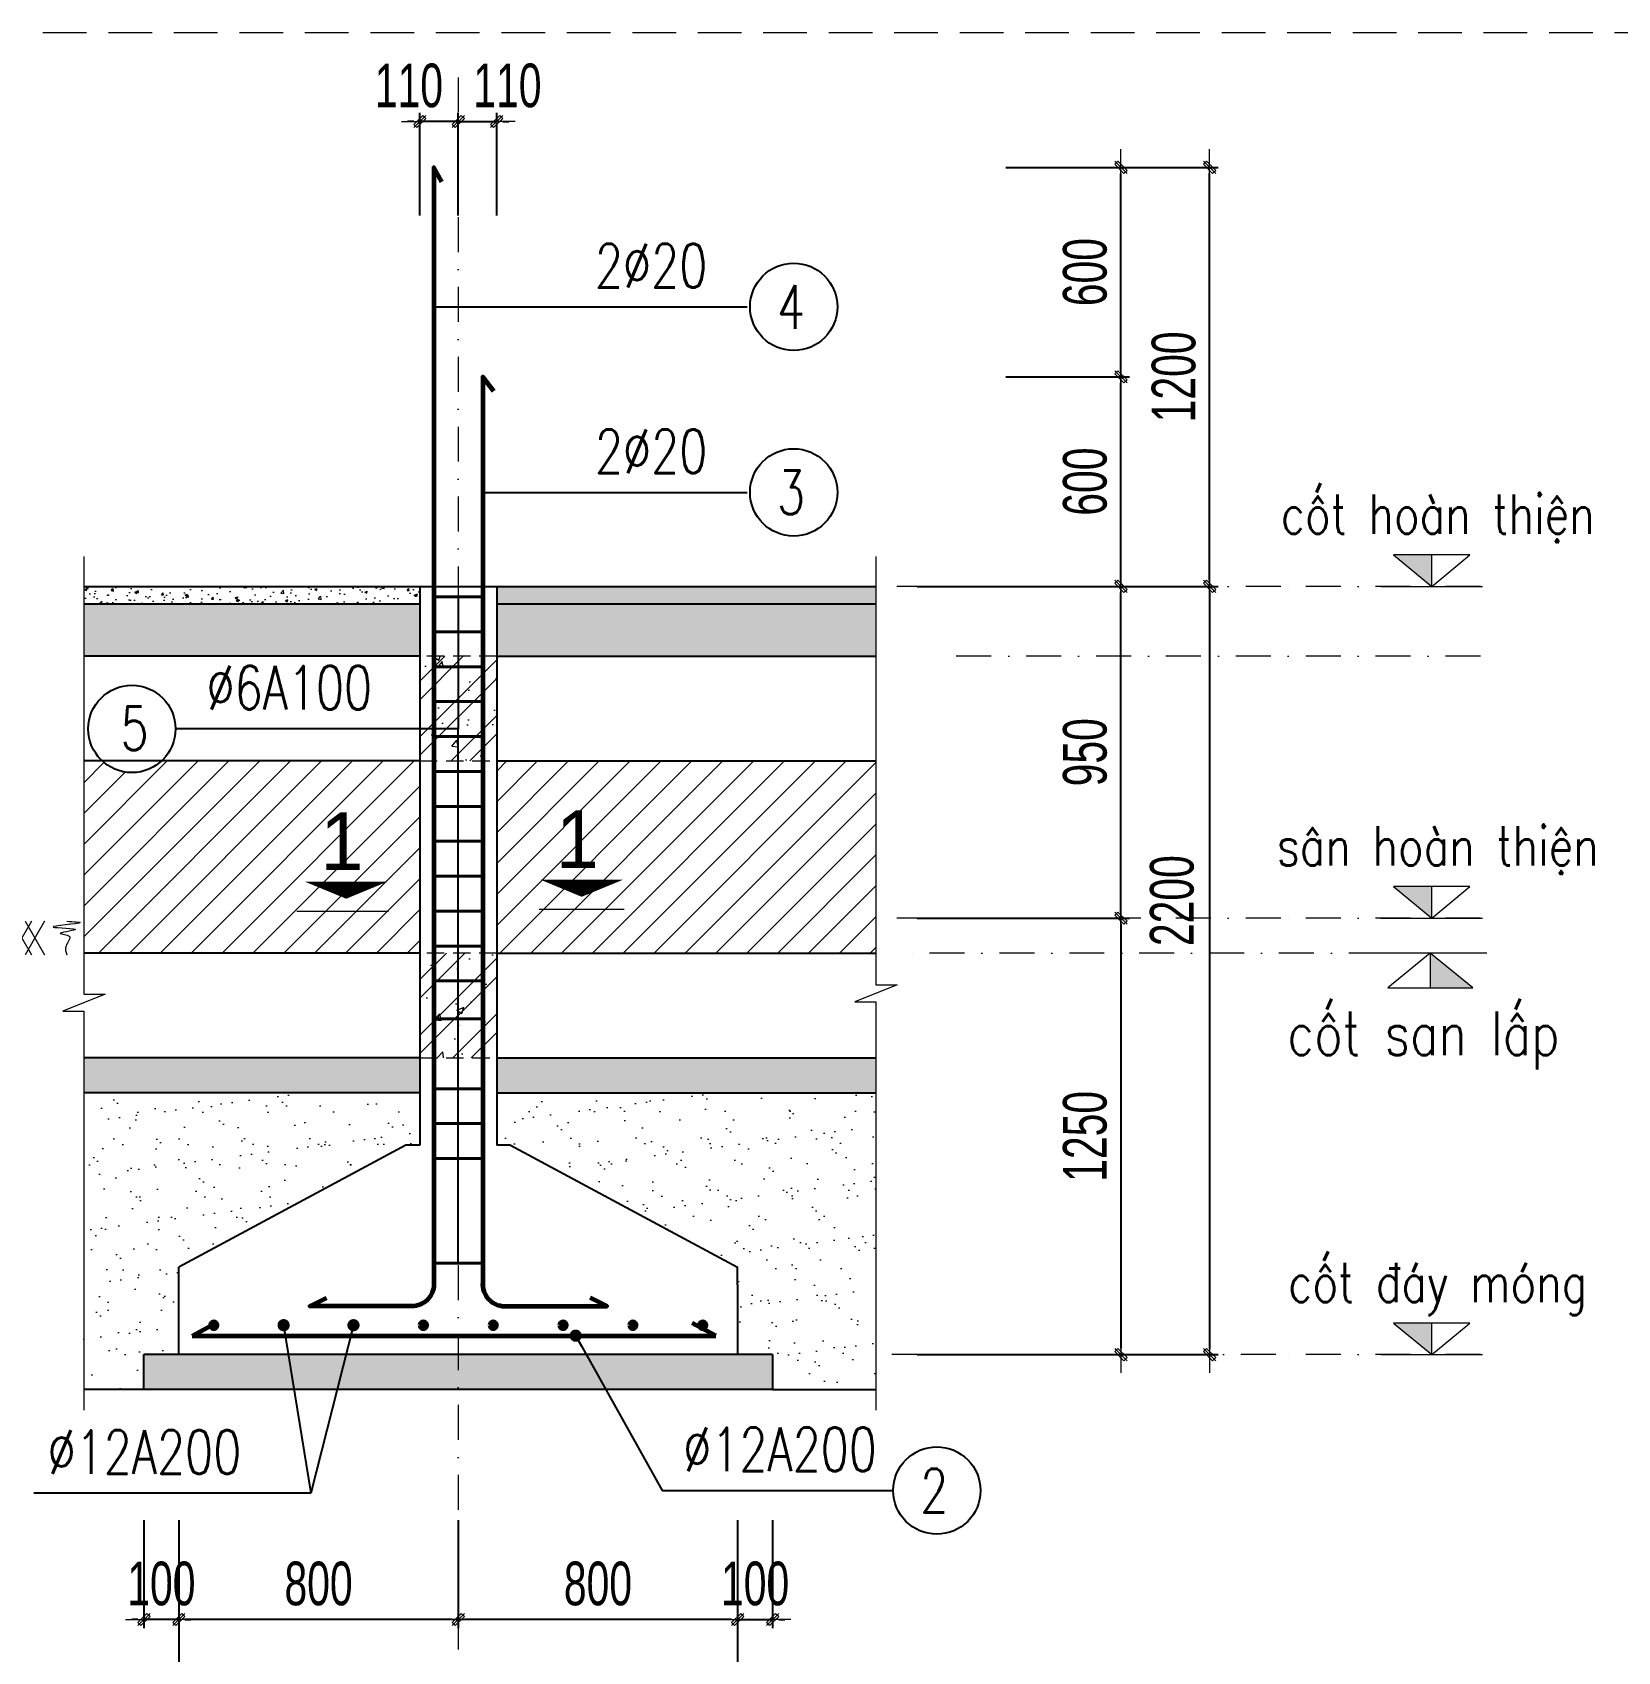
# Model space of a CAD drawing. Header units: millimetres. Extents: x -211129 to 461116, y -574633 to 115.
# Drawn here: x -85340 to -80801, y -542912 to -538275 of the extents above; entities that cross this region are included whole.
import ezdxf
from ezdxf.enums import TextEntityAlignment as Align

# ---------------------------------------------------------------- set-up
doc = ezdxf.new("R2010")
doc.units = ezdxf.units.MM
doc.header["$MEASUREMENT"] = 0
doc.header["$PDMODE"] = 32
doc.linetypes.add('DASHDOT', pattern=[1, 0.5, -0.25, 0, -0.25])
doc.linetypes.add('HIDDEN', pattern=[0.375, 0.25, -0.125])
doc.layers.get('Defpoints').update_dxf_attribs({"color": 1})
for name, color, linetype, lineweight in [('LC Dim', 8, 'Continuous', 18), ('LC Hatch', 252, 'Continuous', 9), ('LC Khac', 4, 'Continuous', 9), ('LC MANH DUT', 35, 'HIDDEN', 5), ('LC Net dam2', 6, 'Continuous', 40), ('LC Net dam3', 1, 'Continuous', 60), ('LC Net manh', 133, 'Continuous', 5), ('LC Net thay', 63, 'Continuous', 25), ('LC Net truc', 79, 'DASHDOT', 13), ('LC Text1', 3, 'Continuous', 20), ('LC Text2', 7, 'Continuous', 25)]:
    doc.layers.add(name, color=color, linetype=linetype, lineweight=lineweight)
doc.styles.add('HOATBIF', font='hoatbif.shx', dxfattribs={"width": 0.7})
doc.styles.add('LC 1', font='VHAVANB.TTF')
doc.styles.add('LC 3', font='vnsimli.shx', dxfattribs={"width": 0.75})
doc.styles.add('T1', font='Vnsimli.shx', dxfattribs={"width": 0.8})
doc.dimstyles.new('1-100(1-50)', dxfattribs={"dimscale": 50, "dimtxt": 2.5, "dimasz": 0.35, "dimexe": 0.5, "dimexo": 0, "dimgap": 0.8, "dimtad": 1, "dimdec": 0, "dimzin": 0, "dimdsep": 46, "dimtxsty": 'HOATBIF', "dimblk1": 'DOT', "dimblk2": 'DOT', "dimsah": 1, "dimcen": -1, "dimdle": 1, "dimclrd": 256, "dimclre": 256, "dimclrt": 4, "dimadec": 3, "dimazin": 2, "dimtfac": 0.333333, "dimtdec": 0, "dimtix": 1, "dimtmove": 2, "dimatfit": 3, "dimldrblk": 'DOT', "dimfxl": 1, "dimtvp": 0.833333, "dimtolj": 1, "dimtzin": 0, "dimarcsym": 0})

# ---------------------------------------------------------------- blocks, each defined once
blk = doc.blocks.new('DOT')
at = {"layer": 'LC Dim'}
blk.add_line((-3, 0), (3, 0), dxfattribs=at)
at = {"layer": 'LC Dim', "color": 4}
blk.add_line((-1, -1), (1, 1), dxfattribs=at)
blk.add_lwpolyline([(0.5, 1), (-1, -0.5), (-0.5, -1), (1, 0.5)], close=True, dxfattribs=at)
blk = doc.blocks.new('*D181')
at = {"layer": 'Defpoints', "color": 0, "ltscale": 2, "transparency": 16777216}
for p in [(-84120.4, -542535.9), (-83320.4, -542535.9), (-84120.4, -542820.5)]:
    blk.add_point(p, dxfattribs=at)
at = {"layer": 'LC Dim', "lineweight": -2, "ltscale": 2, "transparency": 16777216}
for p, q in [((-84120.4, -542535.9), (-84120.4, -542845.5)), ((-83320.4, -542535.9), (-83320.4, -542845.5)), ((-83337.9, -542820.5), (-84102.9, -542820.5))]:
    blk.add_line(p, q, dxfattribs=at)
at = {"layer": 'LC Dim', "lineweight": -2, "ltscale": 2, "transparency": 16777216, "xscale": 17.5, "yscale": 17.5, "zscale": 17.5, "rotation": 180}
blk.add_blockref('DOT', (-84120.4, -542820.5), dxfattribs=at)
at = {"layer": 'LC Dim', "lineweight": -2, "ltscale": 2, "transparency": 16777216, "xscale": 17.5, "yscale": 17.5, "zscale": 17.5}
blk.add_blockref('DOT', (-83320.4, -542820.5), dxfattribs=at)
at = {"layer": 'LC Dim', "color": 4, "ltscale": 2, "transparency": 16777216, "insert": (-83720.4, -542718), "char_height": 125, "attachment_point": 5, "style": 'HOATBIF'}
blk.add_mtext('\\A1;800', dxfattribs=at)
blk = doc.blocks.new('_Dot')
at = {"color": 0, "linetype": 'ByBlock', "lineweight": -2}
blk.add_line((-0.5, 0), (-1, 0), dxfattribs=at)
at = {"color": 0, "linetype": 'ByBlock', "const_width": 0.5}
blk.add_lwpolyline([(-0.25, 0, 1), (0.25, 0, 1)], format="xyb", close=True, dxfattribs=at)
blk = doc.blocks.new('*D182')
at = {"layer": 'Defpoints', "color": 0, "ltscale": 2, "transparency": 16777216}
for p in [(-84920.4, -542535.9), (-84120.4, -542535.9), (-84920.4, -542820.5)]:
    blk.add_point(p, dxfattribs=at)
at = {"layer": 'LC Dim', "lineweight": -2, "ltscale": 2, "transparency": 16777216}
for p, q in [((-84920.4, -542535.9), (-84920.4, -542845.5)), ((-84120.4, -542535.9), (-84120.4, -542845.5)), ((-84137.9, -542820.5), (-84902.9, -542820.5))]:
    blk.add_line(p, q, dxfattribs=at)
at = {"layer": 'LC Dim', "lineweight": -2, "ltscale": 2, "transparency": 16777216, "xscale": 17.5, "yscale": 17.5, "zscale": 17.5, "rotation": 180}
blk.add_blockref('DOT', (-84920.4, -542820.5), dxfattribs=at)
at = {"layer": 'LC Dim', "lineweight": -2, "ltscale": 2, "transparency": 16777216, "xscale": 17.5, "yscale": 17.5, "zscale": 17.5}
blk.add_blockref('DOT', (-84120.4, -542820.5), dxfattribs=at)
at = {"layer": 'LC Dim', "color": 4, "ltscale": 2, "transparency": 16777216, "insert": (-84520.4, -542718), "char_height": 125, "attachment_point": 5, "style": 'HOATBIF'}
blk.add_mtext('\\A1;800', dxfattribs=at)
blk = doc.blocks.new('*D183')
at = {"layer": 'Defpoints', "color": 0, "ltscale": 2, "transparency": 16777216}
for p in [(-84920.4, -542535.9), (-83320.4, -542535.9), (-84920.4, -543133)]:
    blk.add_point(p, dxfattribs=at)
at = {"layer": 'LC Dim', "lineweight": -2, "ltscale": 2, "transparency": 16777216}
for p, q in [((-84920.4, -542535.9), (-84920.4, -543158)), ((-83320.4, -542535.9), (-83320.4, -543158)), ((-83337.9, -543133), (-84902.9, -543133))]:
    blk.add_line(p, q, dxfattribs=at)
at = {"layer": 'LC Dim', "lineweight": -2, "ltscale": 2, "transparency": 16777216, "xscale": 17.5, "yscale": 17.5, "zscale": 17.5, "rotation": 180}
blk.add_blockref('DOT', (-84920.4, -543133), dxfattribs=at)
at = {"layer": 'LC Dim', "lineweight": -2, "ltscale": 2, "transparency": 16777216, "xscale": 17.5, "yscale": 17.5, "zscale": 17.5}
blk.add_blockref('DOT', (-83320.4, -543133), dxfattribs=at)
at = {"layer": 'LC Dim', "color": 4, "ltscale": 2, "transparency": 16777216, "insert": (-84120.4, -543030.5), "char_height": 125, "attachment_point": 5, "style": 'HOATBIF'}
blk.add_mtext('\\A1;1600', dxfattribs=at)
blk = doc.blocks.new('*D184')
at = {"layer": 'Defpoints', "color": 0, "ltscale": 2, "transparency": 16777216}
for p in [(-83320.4, -542535.9), (-83220.4, -542535.9), (-83220.4, -542820.5)]:
    blk.add_point(p, dxfattribs=at)
at = {"layer": 'LC Dim', "lineweight": -2, "ltscale": 2, "transparency": 16777216}
for p, q in [((-83320.4, -542535.9), (-83320.4, -542845.5)), ((-83220.4, -542535.9), (-83220.4, -542845.5)), ((-83337.9, -542820.5), (-83355.4, -542820.5)), ((-83320.4, -542820.5), (-83220.4, -542820.5)), ((-83202.9, -542820.5), (-83185.4, -542820.5))]:
    blk.add_line(p, q, dxfattribs=at)
at = {"layer": 'LC Dim', "lineweight": -2, "ltscale": 2, "transparency": 16777216, "xscale": 17.5, "yscale": 17.5, "zscale": 17.5}
blk.add_blockref('DOT', (-83320.4, -542820.5), dxfattribs=at)
at = {"layer": 'LC Dim', "lineweight": -2, "ltscale": 2, "transparency": 16777216, "xscale": 17.5, "yscale": 17.5, "zscale": 17.5, "rotation": 180}
blk.add_blockref('DOT', (-83220.4, -542820.5), dxfattribs=at)
at = {"layer": 'LC Dim', "color": 4, "ltscale": 2, "transparency": 16777216, "insert": (-83270.4, -542718), "char_height": 125, "attachment_point": 5, "style": 'HOATBIF'}
blk.add_mtext('\\A1;100', dxfattribs=at)
blk = doc.blocks.new('*D185')
at = {"layer": 'Defpoints', "color": 0, "ltscale": 2, "transparency": 16777216}
for p in [(-85020.4, -542535.9), (-84920.4, -542535.9), (-85020.4, -542820.5)]:
    blk.add_point(p, dxfattribs=at)
at = {"layer": 'LC Dim', "lineweight": -2, "ltscale": 2, "transparency": 16777216}
for p, q in [((-85020.4, -542535.9), (-85020.4, -542845.5)), ((-84920.4, -542535.9), (-84920.4, -542845.5)), ((-85037.9, -542820.5), (-85055.4, -542820.5)), ((-84920.4, -542820.5), (-85020.4, -542820.5)), ((-84902.9, -542820.5), (-84885.4, -542820.5))]:
    blk.add_line(p, q, dxfattribs=at)
at = {"layer": 'LC Dim', "lineweight": -2, "ltscale": 2, "transparency": 16777216, "xscale": 17.5, "yscale": 17.5, "zscale": 17.5}
blk.add_blockref('DOT', (-85020.4, -542820.5), dxfattribs=at)
at = {"layer": 'LC Dim', "lineweight": -2, "ltscale": 2, "transparency": 16777216, "xscale": 17.5, "yscale": 17.5, "zscale": 17.5, "rotation": 180}
blk.add_blockref('DOT', (-84920.4, -542820.5), dxfattribs=at)
at = {"layer": 'LC Dim', "color": 4, "ltscale": 2, "transparency": 16777216, "insert": (-84970.4, -542718), "char_height": 125, "attachment_point": 5, "style": 'HOATBIF'}
blk.add_mtext('\\A1;100', dxfattribs=at)
blk = doc.blocks.new('*D186')
at = {"layer": 'Defpoints', "color": 0, "ltscale": 2, "transparency": 16777216}
for p in [(-84230.4, -538530.4), (-84230.4, -538799.8), (-84120.4, -538799.8)]:
    blk.add_point(p, dxfattribs=at)
at = {"layer": 'LC Dim', "lineweight": -2, "ltscale": 2, "transparency": 16777216}
for p, q in [((-84247.9, -538530.4), (-84265.4, -538530.4)), ((-84230.4, -538799.8), (-84230.4, -538505.4)), ((-84120.4, -538530.4), (-84230.4, -538530.4)), ((-84120.4, -538799.8), (-84120.4, -538505.4)), ((-84102.9, -538530.4), (-84085.4, -538530.4))]:
    blk.add_line(p, q, dxfattribs=at)
at = {"layer": 'LC Dim', "lineweight": -2, "ltscale": 2, "transparency": 16777216, "xscale": 17.5, "yscale": 17.5, "zscale": 17.5}
blk.add_blockref('DOT', (-84230.4, -538530.4), dxfattribs=at)
at = {"layer": 'LC Dim', "lineweight": -2, "ltscale": 2, "transparency": 16777216, "xscale": 17.5, "yscale": 17.5, "zscale": 17.5, "rotation": 180}
blk.add_blockref('DOT', (-84120.4, -538530.4), dxfattribs=at)
at = {"layer": 'LC Dim', "color": 4, "ltscale": 2, "transparency": 16777216, "insert": (-84261.6, -538427.9), "char_height": 125, "attachment_point": 5, "style": 'HOATBIF'}
blk.add_mtext('\\A1;110', dxfattribs=at)
blk = doc.blocks.new('*D187')
at = {"layer": 'Defpoints', "color": 0, "ltscale": 2, "transparency": 16777216}
for p in [(-84010.4, -538530.4), (-84120.4, -538799.8), (-84010.4, -538799.8)]:
    blk.add_point(p, dxfattribs=at)
at = {"layer": 'LC Dim', "lineweight": -2, "ltscale": 2, "transparency": 16777216}
for p, q in [((-84137.9, -538530.4), (-84155.4, -538530.4)), ((-84120.4, -538799.8), (-84120.4, -538505.4)), ((-84120.4, -538530.4), (-84010.4, -538530.4)), ((-84010.4, -538799.8), (-84010.4, -538505.4)), ((-83992.9, -538530.4), (-83975.4, -538530.4))]:
    blk.add_line(p, q, dxfattribs=at)
at = {"layer": 'LC Dim', "lineweight": -2, "ltscale": 2, "transparency": 16777216, "xscale": 17.5, "yscale": 17.5, "zscale": 17.5}
blk.add_blockref('DOT', (-84120.4, -538530.4), dxfattribs=at)
at = {"layer": 'LC Dim', "lineweight": -2, "ltscale": 2, "transparency": 16777216, "xscale": 17.5, "yscale": 17.5, "zscale": 17.5, "rotation": 180}
blk.add_blockref('DOT', (-84010.4, -538530.4), dxfattribs=at)
at = {"layer": 'LC Dim', "color": 4, "ltscale": 2, "transparency": 16777216, "insert": (-83979.6, -538427.9), "char_height": 125, "attachment_point": 5, "style": 'HOATBIF'}
blk.add_mtext('\\A1;110', dxfattribs=at)
blk = doc.blocks.new('theptron1')
at = {"layer": 'LC Net dam3'}
for p, q in [((-0.5, 0), (0.5, 0)), ((-0.35, 0.35), (0.35, -0.35)), ((0.35, 0.35), (-0.35, -0.35)), ((0, 0.5), (0, -0.5))]:
    blk.add_line(p, q, dxfattribs=at)
blk.add_circle((0, 0), 0.5, dxfattribs=at)
blk = doc.blocks.new('*U71')
at = {"layer": 'LC Dim', "xscale": 19.6923076923333, "yscale": 19.6923076923333, "zscale": 19.6923076923333}
blk.add_blockref('theptron1', (0, 0), dxfattribs=at)
blk = doc.blocks.new('*U70')
at = {"layer": 'LC Dim', "color": 0, "linetype": 'ByBlock', "lineweight": -2}
for p in [(0, 0), (200, 0), (400, 0), (600, 0), (800, 0), (1000, 0), (1200, 0)]:
    blk.add_blockref('*U71', p, dxfattribs=at)
at = {"layer": 'LC Dim', "color": 0, "linetype": 'ByBlock', "lineweight": -2, "transparency": 16777216}
blk.add_blockref('*U71', (1400, 0), dxfattribs=at)
blk = doc.blocks.new('*D156')
at = {"layer": 'Defpoints', "color": 0, "ltscale": 2, "transparency": 16777216}
for p in [(-82806.5, -539861.8), (-82223.1, -539861.8), (-82806.5, -540811.8)]:
    blk.add_point(p, dxfattribs=at)
at = {"layer": 'LC Dim', "lineweight": -2, "ltscale": 2, "transparency": 16777216}
for p, q in [((-82806.5, -539861.8), (-82198.1, -539861.8)), ((-82223.1, -540794.3), (-82223.1, -539879.3)), ((-82806.5, -540811.8), (-82198.1, -540811.8))]:
    blk.add_line(p, q, dxfattribs=at)
at = {"layer": 'LC Dim', "lineweight": -2, "ltscale": 2, "transparency": 16777216, "xscale": 17.5, "yscale": 17.5, "zscale": 17.5}
for p, rotation in [((-82223.1, -539861.8), 90), ((-82223.1, -540811.8), 270)]:
    blk.add_blockref('DOT', p, dxfattribs=dict(at, rotation=rotation))
at = {"layer": 'LC Dim', "color": 4, "ltscale": 2, "transparency": 16777216, "insert": (-82325.6, -540336.8), "char_height": 125, "attachment_point": 5, "rotation": 90, "style": 'HOATBIF'}
blk.add_mtext('\\A1;950', dxfattribs=at)
blk = doc.blocks.new('*D157')
at = {"layer": 'Defpoints', "color": 0, "ltscale": 2, "transparency": 16777216}
for p in [(-82552.5, -539261.8), (-82223.1, -539261.8), (-82552.5, -539861.8)]:
    blk.add_point(p, dxfattribs=at)
at = {"layer": 'LC Dim', "lineweight": -2, "ltscale": 2, "transparency": 16777216}
for p, q in [((-82552.5, -539261.8), (-82198.1, -539261.8)), ((-82223.1, -539844.3), (-82223.1, -539279.3)), ((-82552.5, -539861.8), (-82198.1, -539861.8))]:
    blk.add_line(p, q, dxfattribs=at)
at = {"layer": 'LC Dim', "lineweight": -2, "ltscale": 2, "transparency": 16777216, "xscale": 17.5, "yscale": 17.5, "zscale": 17.5}
for p, rotation in [((-82223.1, -539261.8), 90), ((-82223.1, -539861.8), 270)]:
    blk.add_blockref('DOT', p, dxfattribs=dict(at, rotation=rotation))
at = {"layer": 'LC Dim', "color": 4, "ltscale": 2, "transparency": 16777216, "insert": (-82325.6, -539561.8), "char_height": 125, "attachment_point": 5, "rotation": 90, "style": 'HOATBIF'}
blk.add_mtext('\\A1;600', dxfattribs=at)
blk = doc.blocks.new('*D158')
at = {"layer": 'Defpoints', "color": 0, "ltscale": 2, "transparency": 16777216}
for p in [(-82552.5, -538661.8), (-82223.1, -538661.8), (-82552.5, -539261.8)]:
    blk.add_point(p, dxfattribs=at)
at = {"layer": 'LC Dim', "lineweight": -2, "ltscale": 2, "transparency": 16777216}
for p, q in [((-82552.5, -538661.8), (-82198.1, -538661.8)), ((-82223.1, -539244.3), (-82223.1, -538679.3)), ((-82552.5, -539261.8), (-82198.1, -539261.8))]:
    blk.add_line(p, q, dxfattribs=at)
at = {"layer": 'LC Dim', "lineweight": -2, "ltscale": 2, "transparency": 16777216, "xscale": 17.5, "yscale": 17.5, "zscale": 17.5}
for p, rotation in [((-82223.1, -538661.8), 90), ((-82223.1, -539261.8), 270)]:
    blk.add_blockref('DOT', p, dxfattribs=dict(at, rotation=rotation))
at = {"layer": 'LC Dim', "color": 4, "ltscale": 2, "transparency": 16777216, "insert": (-82325.6, -538961.8), "char_height": 125, "attachment_point": 5, "rotation": 90, "style": 'HOATBIF'}
blk.add_mtext('\\A1;600', dxfattribs=at)
blk = doc.blocks.new('*D159')
at = {"layer": 'Defpoints', "color": 0, "ltscale": 2, "transparency": 16777216}
for p in [(-82552.5, -538661.8), (-81969.1, -538661.8), (-82552.5, -539861.8)]:
    blk.add_point(p, dxfattribs=at)
at = {"layer": 'LC Dim', "lineweight": -2, "ltscale": 2, "transparency": 16777216}
for p, q in [((-82552.5, -538661.8), (-81944.1, -538661.8)), ((-81969.1, -539844.3), (-81969.1, -538679.3)), ((-82552.5, -539861.8), (-81944.1, -539861.8))]:
    blk.add_line(p, q, dxfattribs=at)
at = {"layer": 'LC Dim', "lineweight": -2, "ltscale": 2, "transparency": 16777216, "xscale": 17.5, "yscale": 17.5, "zscale": 17.5}
for p, rotation in [((-81969.1, -538661.8), 90), ((-81969.1, -539861.8), 270)]:
    blk.add_blockref('DOT', p, dxfattribs=dict(at, rotation=rotation))
at = {"layer": 'LC Dim', "color": 4, "ltscale": 2, "transparency": 16777216, "insert": (-82071.6, -539261.8), "char_height": 125, "attachment_point": 5, "rotation": 90, "style": 'HOATBIF'}
blk.add_mtext('\\A1;1200', dxfattribs=at)
blk = doc.blocks.new('*D160')
at = {"layer": 'Defpoints', "color": 0, "ltscale": 2, "transparency": 16777216}
for p in [(-82806.5, -540811.8), (-82806.5, -542061.8), (-82223.1, -542061.8)]:
    blk.add_point(p, dxfattribs=at)
at = {"layer": 'LC Dim', "lineweight": -2, "ltscale": 2, "transparency": 16777216}
for p, q in [((-82806.5, -540811.8), (-82198.1, -540811.8)), ((-82223.1, -540829.3), (-82223.1, -542044.3)), ((-82806.5, -542061.8), (-82198.1, -542061.8))]:
    blk.add_line(p, q, dxfattribs=at)
at = {"layer": 'LC Dim', "lineweight": -2, "ltscale": 2, "transparency": 16777216, "xscale": 17.5, "yscale": 17.5, "zscale": 17.5}
for p, rotation in [((-82223.1, -540811.8), 90), ((-82223.1, -542061.8), 270)]:
    blk.add_blockref('DOT', p, dxfattribs=dict(at, rotation=rotation))
at = {"layer": 'LC Dim', "color": 4, "ltscale": 2, "transparency": 16777216, "insert": (-82325.6, -541436.8), "char_height": 125, "attachment_point": 5, "rotation": 90, "style": 'HOATBIF'}
blk.add_mtext('\\A1;1250', dxfattribs=at)
blk = doc.blocks.new('Caodo1')
at = {"layer": 'LC Text1'}
blk.add_hatch(color=4, dxfattribs=at).paths.add_polyline_path([(0, 200.2), (0, 0), (243.4, 200.2)])
at = {"layer": 'LC Text1', "color": 4}
for p, q in [((0, 0), (0, 200.2)), ((323.6, 0), (-323.6, 0))]:
    blk.add_line(p, q, dxfattribs=at)
blk.add_lwpolyline([(-243.4, 200.2), (243.4, 200.2), (0, 0), (0, 0)], close=True, dxfattribs=at)
at = {"layer": 'LC Text1', "color": 4, "style": 'T1', "width": 0.8}
blk.add_attdef('%%P0,00', text='', height=250, dxfattribs=at).set_placement((-39, 459.5), align=Align.MIDDLE_CENTER)
blk = doc.blocks.new('mat dat')
at = {"layer": 'LC Net manh'}
for p, q in [((2, 0), (3.73, -3)), ((3.73, 0), (2, -3)), ((3.15, 0), (4.88, -3)), ((4.88, 0), (3.15, -3))]:
    blk.add_line(p, q, dxfattribs=at)
blk.add_spline([(0, 0), (-1.21, -0.12), (1.21, -0.52), (-0.75, -0.75), (0.58, -1.1), (-0.23, -1.33), (0.06, -2.19), (0, -3)], degree=3, dxfattribs=at)
blk = doc.blocks.new('*U69')
at = {"layer": 'LC Khac', "xscale": 32.00000000005184, "yscale": 32.00000000005184, "zscale": 32.00000000005184}
blk.add_blockref('mat dat', (-56.7, 48), dxfattribs=at)
blk = doc.blocks.new('*U68')
at = {"layer": 'LC Dim', "color": 0, "linetype": 'ByBlock', "lineweight": -2}
for p in [(0, 0), (256, 0)]:
    blk.add_blockref('*U69', p, dxfattribs=at)
blk = doc.blocks.new('*D164')
at = {"layer": 'Defpoints', "color": 0, "ltscale": 2, "transparency": 16777216}
for p in [(-82806.5, -539861.8), (-82806.5, -542061.8), (-81969.1, -542061.8)]:
    blk.add_point(p, dxfattribs=at)
at = {"layer": 'LC Dim', "lineweight": -2, "ltscale": 2, "transparency": 16777216}
for p, q in [((-82806.5, -539861.8), (-81944.1, -539861.8)), ((-81969.1, -539879.3), (-81969.1, -542044.3)), ((-82806.5, -542061.8), (-81944.1, -542061.8))]:
    blk.add_line(p, q, dxfattribs=at)
at = {"layer": 'LC Dim', "lineweight": -2, "ltscale": 2, "transparency": 16777216, "xscale": 17.5, "yscale": 17.5, "zscale": 17.5}
for p, rotation in [((-81969.1, -539861.8), 90), ((-81969.1, -542061.8), 270)]:
    blk.add_blockref('DOT', p, dxfattribs=dict(at, rotation=rotation))
at = {"layer": 'LC Dim', "color": 4, "ltscale": 2, "transparency": 16777216, "insert": (-82076.6, -540761.8), "char_height": 125, "attachment_point": 5, "rotation": 90, "style": 'HOATBIF'}
blk.add_mtext('\\A1;2200', dxfattribs=at)

msp = doc.modelspace()

# ---------------------------------------------------------------- hatches: boundary and pattern name
at = {"layer": 'LC Hatch'}
h = msp.add_hatch(dxfattribs=at)
h.set_pattern_fill('AR-CONC', color=256, scale=10, style=0)
h.set_pattern_definition([(50, (-198798.985, -453035.55), (71.726018, -6.275213), [7.5, -82.5]), (355, (-198798.985, -453035.55), (-13.875133, 75.219213), [6, -66]), (100.4514, (-198793.01, -453036.074), (57.850938, 68.943954), [6.37402, -70.11421]), (46.1842, (-198798.985, -453015.55), (106.724105, -16.5519), [11.25, -123.75]), (96.6356, (-198790.09, -453016.93), (93.46627, 97.41179), [9.56103, -105.1713]), (351.1842, (-198798.99, -453015.55), (93.466195, 97.41186), [9, -99]), (21, (-198788.985, -453020.55), (59.690705, -40.26189), [7.5, -82.5]), (326, (-198788.985, -453020.55), (24.331533, 72.515005), [6, -66]), (71.4514, (-198784.01, -453023.906), (84.022263, 32.25305), [6.37402, -70.11421]), (37.5, (-198798.985, -453035.551), (1.2159855, 33.2893854), [0, -65.2, 0, -67, 0, -66.25]), (7.5, (-198798.985, -453035.55), (26.306954, 39.441171), [0, -38.2, 0, -63.7, 0, -25.25]), (327.5, (-198821.285, -453035.55), (53.3822436, -2.255487), [0, -25, 0, -78, 0, -103.5]), (317.5, (-198831.285, -453035.55), (58.318617, 10.010498), [0, -32.5, 0, -51.8, 0, -73.5])])
h.paths.add_polyline_path([(-85192.8, -539861.8), (-85192.8, -539911.8), (-84230.4, -539911.8), (-84230.4, -539861.8)])
at = {"layer": 'LC Hatch', "ltscale": 250}
h = msp.add_hatch(dxfattribs=at)
h.set_pattern_fill('AR-CONC', color=256, scale=10, style=0)
h.set_pattern_definition([(50, (-32734.67, -81025.824), (71.726018, -6.2752135), [7.5, -82.5]), (355, (-32734.67, -81025.824), (-13.875133, 75.219213), [6, -66]), (100.4514, (-32728.69, -81026.35), (57.850938, 68.943954), [6.374019, -70.114211]), (46.1842, (-32734.67, -81005.82), (106.724105, -16.551901), [11.25, -123.75]), (96.6356, (-32725.78, -81007.2), (93.46627, 97.411787), [9.56103, -105.1713]), (351.1842, (-32734.67, -81005.82), (93.466195, 97.41186), [9, -99]), (21, (-32724.67, -81010.824), (59.690705, -40.261889), [7.5, -82.5]), (326, (-32724.67, -81010.824), (24.331533, 72.515005), [6, -66]), (71.4514, (-32719.695, -81014.18), (84.022263, 32.25305), [6.374019, -70.114211]), (37.5, (-32734.67, -81025.824), (1.2159855, 33.2893854), [0, -65.2, 0, -67, 0, -66.25]), (7.5, (-32734.67, -81025.824), (26.3069537, 39.4411712), [0, -38.2, 0, -63.7, 0, -25.25]), (327.5, (-32756.97, -81025.824), (53.3822436, -2.2554872), [0, -25, 0, -78, 0, -103.5]), (317.5, (-32766.97, -81025.824), (58.318617, 10.010498), [0, -32.5, 0, -51.8, 0, -73.5])])
h.paths.add_polyline_path([(-82925, -541211.8), (-84010.4, -541211.8), (-84010.4, -541311.8), (-82925, -541311.8)])
h.paths.add_polyline_path([(-84230.4, -541211.8), (-85192.8, -541211.8), (-85192.8, -541311.8), (-84230.4, -541311.8)])
h.paths.add_polyline_path([(-82925, -539861.8), (-84010.4, -539861.8), (-84010.4, -539911.8), (-82925, -539911.8)])
h = msp.add_hatch(dxfattribs=at)
h.set_pattern_fill('BTCT', color=256, scale=30)
h.set_pattern_definition([(50, (-32948.89, -1e-10), (215.178055, -18.82564), [22.5, -247.5]), (355, (-32948.89, -1e-10), (-41.6254, 225.65764), [18, -198]), (100.4514, (-32930.96, -1.57), (173.552815, 206.83186), [19.12206, -210.34263]), (46.1842, (-32948.9, 60), (320.17231, -49.6557), [33.75, -371.25]), (96.6356, (-32922.2, 55.86), (280.39881, 292.23536), [28.68309, -315.5139]), (351.1842, (-32948.9, 60), (280.39858, 292.23558), [27, -297]), (21, (-32918.89, 45), (179.072116, -120.78567), [22.5, -247.5]), (326, (-32918.89, 45), (72.9946, 217.54501), [18, -198]), (71.4514, (-32903.96, 34.93), (252.06679, 96.75915), [19.12206, -210.34263]), (37.5, (-32948.89, -1e-10), (3.647957, 99.868156), [0, -195.6, 0, -201, 0, -198.75]), (7.5, (-32948.89, -1e-10), (78.920861, 118.323514), [0, -114.6, 0, -191.1, 0, -75.75]), (327.5, (-33015.79, -1e-10), (160.146731, -6.766462), [0, -75, 0, -234, 0, -310.5]), (317.5, (-33045.79, -1e-10), (174.95585, 30.031495), [0, -97.5, 0, -155.4, 0, -220.5]), (45, (-32948.89, -1e-10), (-79.549513, 79.549513), []), (45, (-32895.85, -1e-10), (-79.549513, 79.549513), [])])
h.paths.add_polyline_path([(-88351.1, -539911.8), (-89381.5, -539911.8), (-89381.5, -540061.8), (-88351.1, -540061.8)])
h.paths.add_polyline_path([(-84230.4, -539911.8), (-85192.8, -539911.8), (-85192.8, -540061.8), (-84230.4, -540061.8)])
h.paths.add_polyline_path([(-82925, -539911.8), (-84010.4, -539911.8), (-84010.4, -540061.8), (-82925, -540061.8)])
at = {"layer": 'LC Hatch', "ltscale": 2}
h = msp.add_hatch(dxfattribs=at)
h.set_pattern_fill('BTCT', color=256, scale=30)
h.set_pattern_definition([(50, (-32734.67, -81025.82), (215.178055, -18.82564), [22.5, -247.5]), (355, (-32734.67, -81025.82), (-41.6254, 225.65764), [18, -198]), (100.4514, (-32716.74, -81027.4), (173.55281, 206.83186), [19.12206, -210.34263]), (46.1842, (-32734.67, -80965.82), (320.17231, -49.6557), [33.75, -371.25]), (96.6356, (-32708, -80969.96), (280.39881, 292.23536), [28.68309, -315.5139]), (351.1842, (-32734.67, -80965.82), (280.39858, 292.23558), [27, -297]), (21, (-32704.67, -80980.82), (179.072116, -120.78567), [22.5, -247.5]), (326, (-32704.67, -80980.82), (72.9946, 217.54501), [18, -198]), (71.4514, (-32689.75, -80990.9), (252.06679, 96.75915), [19.12206, -210.34263]), (37.5, (-32734.67, -81025.824), (3.647957, 99.868156), [0, -195.6, 0, -201, 0, -198.75]), (7.5, (-32734.67, -81025.82), (78.92086, 118.323514), [0, -114.6, 0, -191.1, 0, -75.75]), (327.5, (-32801.57, -81025.824), (160.146731, -6.766462), [0, -75, 0, -234, 0, -310.5]), (317.5, (-32831.57, -81025.82), (174.95585, 30.031495), [0, -97.5, 0, -155.4, 0, -220.5]), (45, (-32734.67, -81025.82), (-79.549513, 79.549513), []), (45, (-32681.64, -81025.82), (-79.549513, 79.549513), [])])
h.paths.add_polyline_path([(-84230.4, -540361.8), (-84010.4, -540361.8), (-84010.4, -540061.8), (-84230.4, -540061.8)])
at = {"layer": 'LC Hatch', "ltscale": 250}
h = msp.add_hatch(dxfattribs=at)
h.set_pattern_fill('ANSI31', color=256, scale=500)
h.set_pattern_definition([(45, (-32734.67, -81025.824), (-44.194174, 44.194174), [])])
h.paths.add_polyline_path([(-82925, -540361.8), (-84010.4, -540361.8), (-84010.4, -540861.8), (-84010.4, -540911.8), (-82925, -540911.8)])
h.paths.add_polyline_path([(-84230.4, -540361.8), (-84970.1, -540361.8, -0.391083), (-85139.7, -540361.8), (-85192.8, -540361.8), (-85192.8, -540911.8), (-84230.4, -540911.8), (-84230.4, -540861.8)])
h.paths.add_polyline_path([(-83883.2, -540709.5), (-83675.6, -540709.5), (-83675.6, -540462), (-83883.2, -540462)], flags=24)
h.paths.add_polyline_path([(-84557.5, -540715.1), (-84349.9, -540715.1), (-84349.9, -540467.6), (-84557.5, -540467.6)], flags=24)
at = {"layer": 'LC Hatch', "ltscale": 2}
h = msp.add_hatch(dxfattribs=at)
h.set_pattern_fill('BTCT', color=256, scale=30)
h.set_pattern_definition([(50, (-32734.67, -80925.82), (215.178055, -18.82564), [22.5, -247.5]), (355, (-32734.67, -80925.82), (-41.6254, 225.65764), [18, -198]), (100.4514, (-32716.74, -80927.4), (173.55281, 206.83186), [19.12206, -210.34263]), (46.1842, (-32734.67, -80865.82), (320.17231, -49.6557), [33.75, -371.25]), (96.6356, (-32708, -80869.96), (280.39881, 292.23536), [28.68309, -315.5139]), (351.1842, (-32734.67, -80865.82), (280.39858, 292.23558), [27, -297]), (21, (-32704.67, -80880.82), (179.072116, -120.78567), [22.5, -247.5]), (326, (-32704.67, -80880.82), (72.9946, 217.54501), [18, -198]), (71.4514, (-32689.75, -80890.9), (252.06679, 96.75915), [19.12206, -210.34263]), (37.5, (-32734.67, -80925.824), (3.647957, 99.868156), [0, -195.6, 0, -201, 0, -198.75]), (7.5, (-32734.67, -80925.82), (78.92086, 118.323514), [0, -114.6, 0, -191.1, 0, -75.75]), (327.5, (-32801.57, -80925.824), (160.146731, -6.766462), [0, -75, 0, -234, 0, -310.5]), (317.5, (-32831.57, -80925.82), (174.95585, 30.031495), [0, -97.5, 0, -155.4, 0, -220.5]), (45, (-32734.67, -80925.82), (-79.549513, 79.549513), []), (45, (-32681.64, -80925.82), (-79.549513, 79.549513), [])])
h.paths.add_polyline_path([(-84230.4, -541211.8), (-84010.4, -541211.8), (-84010.4, -540911.8), (-84230.4, -540911.8)])
at = {"layer": 'LC Hatch', "ltscale": 250}
h = msp.add_hatch(dxfattribs=at)
h.set_pattern_fill('AR-SAND', color=256, scale=60)
h.set_pattern_definition([(37.5, (-32734.67, -81025.82), (-3.779601, 115.609426), [0, -91.2, 0, -102, 0, -97.5]), (7.5, (-32734.67, -81025.82), (106.1866, 169.328764), [0, -49.2, 0, -82.2, 0, -31.5]), (327.5, (-32808.47, -81025.82), (186.848512, 0.339543), [0, -30, 0, -108, 0, -141]), (317.5, (-32808.47, -81025.82), (180.367596, 52.660534), [0, -15, 0, -70.8, 0, -81])])
h.paths.add_polyline_path([(-84270.4, -541461.8), (-84230.4, -541461.8), (-84230.4, -541311.8), (-85192.8, -541311.8), (-85192.8, -542161.8), (-85020.4, -542161.8), (-85020.4, -542061.8), (-84920.4, -542061.8), (-84920.4, -541811.8)])
h.paths.add_polyline_path([(-82925, -541311.8), (-84010.4, -541311.8), (-84010.4, -541461.8), (-83970.4, -541461.8), (-83320.4, -541811.8), (-83320.4, -541861.8), (-83320.4, -542061.8), (-83220.4, -542061.8), (-83220.4, -542161.8), (-82925, -542161.8)])
at = {"layer": 'LC Hatch', "ltscale": 2}
h = msp.add_hatch(dxfattribs=at)
h.set_pattern_fill('AR-CONC', color=256, scale=10, style=0)
h.set_pattern_definition([(50, (-183336.6, -364102.423), (71.726018, -6.275213), [7.5, -82.5]), (355, (-183336.6, -364102.42), (-13.875133, 75.219213), [6, -66]), (100.4514, (-183330.62, -364102.946), (57.850938, 68.943954), [6.37402, -70.11421]), (46.1842, (-183336.6, -364082.42), (106.724105, -16.5519), [11.25, -123.75]), (96.6356, (-183327.7, -364083.8), (93.46627, 97.411787), [9.56103, -105.1713]), (351.1842, (-183336.6, -364082.42), (93.466195, 97.41186), [9, -99]), (21, (-183326.6, -364087.423), (59.690705, -40.261889), [7.5, -82.5]), (326, (-183326.6, -364087.42), (24.331533, 72.515005), [6, -66]), (71.4514, (-183321.624, -364090.78), (84.022263, 32.25305), [6.37402, -70.11421]), (37.5, (-183336.598, -364102.423), (1.2159855, 33.2893854), [0, -65.2, 0, -67, 0, -66.25]), (7.5, (-183336.598, -364102.423), (26.306954, 39.441171), [0, -38.2, 0, -63.7, 0, -25.25]), (327.5, (-183358.898, -364102.423), (53.3822436, -2.255487), [0, -25, 0, -78, 0, -103.5]), (317.5, (-183368.9, -364102.423), (58.318617, 10.010498), [0, -32.5, 0, -51.8, 0, -73.5])])
h.paths.add_polyline_path([(-85020.4, -542061.8), (-83220.4, -542061.8), (-83220.4, -542161.8), (-85020.4, -542161.8)])

# ---------------------------------------------------------------- linework, layer by layer
at = {"layer": 'LC Khac', "color": 1, "ltscale": 2}
for p, q in [((-84582.6, -540791.7), (-84319.9, -540791.7)), ((-83888.3, -540786), (-83645.6, -540786))]:
    msp.add_line(p, q, dxfattribs=at)
for points in [[(-84441.3, -540756.3, 0, 235.7, 0), (-84441.3, -540707.6, 137.5, 137.5, 0)], [(-83766.9, -540750.7, 0, 235.7, 0), (-83766.9, -540702, 137.5, 137.5, 0)]]:
    msp.add_lwpolyline(points, format="xyseb", dxfattribs=at)
at = {"layer": 'LC MANH DUT', "ltscale": 500}
msp.add_line((-98809.4, -538275.3), (-80434.4, -538275.3), dxfattribs=at)
at = {"layer": 'LC MANH DUT', "ltscale": 200}
for points in [[(-84230.4, -540361.8), (-84010.4, -540361.8), (-84010.4, -540061.8), (-84230.4, -540061.8)], [(-84230.4, -541211.8), (-84010.4, -541211.8), (-84010.4, -540911.8), (-84230.4, -540911.8)]]:
    msp.add_lwpolyline(points, close=True, dxfattribs=at)
at = {"layer": 'LC Net dam2', "ltscale": 2}
for p, q in [((-84190.4, -539891.8), (-84050.4, -539891.8)), ((-84190.4, -539991.8), (-84050.4, -539991.8)), ((-84190.4, -539991.8), (-84050.4, -539991.8)), ((-84190.4, -540091.8), (-84050.4, -540091.8)), ((-84190.4, -540091.8), (-84050.4, -540091.8)), ((-84190.4, -540191.8), (-84050.4, -540191.8)), ((-84190.4, -540191.8), (-84050.4, -540191.8)), ((-84190.4, -540291.8), (-84050.4, -540291.8)), ((-84190.4, -540291.8), (-84050.4, -540291.8)), ((-84190.4, -540391.8), (-84050.4, -540391.8)), ((-84190.4, -540391.8), (-84050.4, -540391.8)), ((-84190.4, -540491.8), (-84050.4, -540491.8)), ((-84190.4, -540491.8), (-84050.4, -540491.8)), ((-84190.4, -540591.8), (-84050.4, -540591.8)), ((-84190.4, -540591.8), (-84050.4, -540591.8)), ((-84190.4, -540691.8), (-84050.4, -540691.8)), ((-84190.4, -540691.8), (-84050.4, -540691.8)), ((-84190.4, -540791.8), (-84050.4, -540791.8)), ((-84190.4, -540791.8), (-84050.4, -540791.8)), ((-84190.4, -540891.8), (-84050.4, -540891.8)), ((-84190.4, -540891.8), (-84050.4, -540891.8)), ((-84190.4, -540991.8), (-84050.4, -540991.8)), ((-84190.4, -540991.8), (-84050.4, -540991.8)), ((-84190.4, -541100.3), (-84050.4, -541100.3)), ((-84190.4, -541100.3), (-84050.4, -541100.3)), ((-84190.4, -541300.3), (-84050.4, -541300.3)), ((-84190.4, -541300.3), (-84050.4, -541300.3)), ((-84190.4, -541400.3), (-84050.4, -541400.3)), ((-84190.4, -541400.3), (-84050.4, -541400.3)), ((-84190.4, -541500.3), (-84050.4, -541500.3)), ((-84190.4, -541500.3), (-84050.4, -541500.3)), ((-84190.4, -541800.3), (-84050.4, -541800.3))]:
    msp.add_line(p, q, dxfattribs=at)
at = {"layer": 'LC Net dam3'}
for p, q in [((-84882.3, -542007.6), (-84815.2, -541971.5)), ((-83383.2, -542007.6), (-83450.3, -541971.5)), ((-84882.3, -542007.6), (-83383.2, -542007.6))]:
    msp.add_line(p, q, dxfattribs=at)
msp.add_lwpolyline([(-84167.5, -538702.9), (-84190.4, -538661.8), (-84190.4, -541860.4), (-84190.4, -541860.4, -0.414214), (-84252.9, -541923), (-84545.6, -541923), (-84498, -541899.5)], format="xyb", dxfattribs=at)
for points in [[(-84018.2, -539302.9), (-84050.4, -539261.8), (-84050.4, -541865)], [(-83987.8, -541923), (-83695.1, -541923), (-83742.7, -541899.5)]]:
    msp.add_lwpolyline(points, dxfattribs=at)
msp.add_arc((-83987.7, -541860.1), 62.9, 175.5098, 269.8757, dxfattribs=at)
at = {"layer": 'LC Net manh', "ltscale": 2}
for points in [[(-85192.8, -539776.4), (-85192.8, -541029.6), (-85131.1, -541029.6), (-85252.8, -541077.8), (-85192.8, -541077.8), (-85192.8, -542220.7)], [(-82925, -539776.4), (-82925, -541002.9), (-82863.4, -541002.9), (-82985, -541051.2), (-82925, -541051.2), (-82925, -542220.7)]]:
    msp.add_lwpolyline(points, dxfattribs=at)
at = {"layer": 'LC Net thay', "linetype": 'Continuous', "ltscale": 1000}
for p, q in [((-85192.8, -539861.8), (-84230.4, -539861.8)), ((-84230.4, -539861.8), (-84010.4, -539861.8)), ((-84230.4, -539861.8), (-84230.4, -540861.8)), ((-84010.4, -539861.8), (-84010.4, -540861.8)), ((-84010.4, -539861.8), (-82925, -539861.8)), ((-85192.8, -539911.8), (-84230.4, -539911.8)), ((-84010.4, -539911.8), (-82925, -539911.8)), ((-84230.4, -540061.8), (-85192.8, -540061.8)), ((-84010.4, -540061.8), (-82925, -540061.8)), ((-84230.4, -540361.8), (-85192.8, -540361.8)), ((-84010.4, -540361.8), (-82925, -540361.8)), ((-84230.4, -540861.8), (-84230.4, -541461.8)), ((-84010.4, -540861.8), (-84010.4, -541461.8)), ((-84270.4, -541461.8), (-84920.4, -541811.8)), ((-84230.4, -541461.8), (-84270.4, -541461.8)), ((-83970.4, -541461.8), (-84010.4, -541461.8)), ((-83970.4, -541461.8), (-83320.4, -541811.8)), ((-84920.4, -542061.8), (-84920.4, -541811.8)), ((-83320.4, -541861.8), (-83320.4, -541811.8)), ((-83320.4, -541861.8), (-83320.4, -542061.8)), ((-83220.4, -542061.8), (-85020.4, -542061.8)), ((-85020.4, -542161.8), (-85020.4, -542061.8)), ((-83320.4, -542061.8), (-84920.4, -542061.8)), ((-83220.4, -542061.8), (-83220.4, -542161.8)), ((-85020.4, -542161.8), (-85192.8, -542161.8)), ((-83220.4, -542161.8), (-85020.4, -542161.8)), ((-83220.4, -542161.8), (-85020.4, -542161.8)), ((-83220.4, -542161.8), (-82925, -542161.8))]:
    msp.add_line(p, q, dxfattribs=at)
at = {"layer": 'LC Net thay', "ltscale": 750}
for p, q in [((-84230.4, -540911.8), (-85192.8, -540911.8)), ((-84010.4, -540911.8), (-82925, -540911.8)), ((-84230.4, -541211.8), (-85192.8, -541211.8)), ((-84010.4, -541211.8), (-82925, -541211.8)), ((-84230.4, -541311.8), (-85192.8, -541311.8)), ((-84010.4, -541311.8), (-82925, -541311.8))]:
    msp.add_line(p, q, dxfattribs=at)
at = {"layer": 'LC Net truc', "ltscale": 200}
for p, q in [((-84120.4, -538404.1), (-84120.4, -543205.1)), ((-81765.5, -539861.8), (-82865.1, -539861.8)), ((-81193.6, -539861.8), (-81779.4, -539861.8)), ((-81193.6, -540061.8), (-82712, -540061.8)), ((-81765.5, -540811.8), (-82865.1, -540811.8)), ((-81765.5, -540811.8), (-82865.1, -540811.8)), ((-81193.6, -540811.8), (-81779.4, -540811.8)), ((-81470.3, -540911.8), (-82865.1, -540911.8)), ((-81779.4, -542061.8), (-82879.1, -542061.8)), ((-81193.6, -542061.8), (-81779.4, -542061.8))]:
    msp.add_line(p, q, dxfattribs=at)
at = {"layer": 'LC Text2', "ltscale": 100}
for centre in [(-83159.9, -539061.3), (-83159.9, -539592.6), (-85054.9, -540270), (-82750.1, -542451.1)]:
    msp.add_circle(centre, 125, dxfattribs=at)

# ---------------------------------------------------------------- block references
at = {"layer": 'LC Dim', "xscale": -1}
msp.add_blockref('*U68', (-85298.2, -540868.9), dxfattribs=at)
at = {"layer": 'LC Dim', "extrusion": (0, 0, -1), "zscale": -1}
msp.add_blockref('*U70', (83420.4, -541977.6), dxfattribs=at)
at = {"layer": 'LC Text1'}
ref = msp.add_blockref('Caodo1', (-81333.2, -539861.8), dxfattribs=dict(at, xscale=-0.45, yscale=0.45, zscale=0.45))
ref.add_attrib('%%P0,00', 'cèt hoµn thiÖn', dxfattribs={"layer": 'LC Text2', "height": 112.5, "style": 'T1', "width": 0.8}).set_placement((-81315.7, -539655), align=Align.MIDDLE_CENTER)
ref = msp.add_blockref('Caodo1', (-81333.2, -540811.8), dxfattribs=dict(at, xscale=-0.45, yscale=0.45, zscale=0.45))
ref.add_attrib('%%P0,00', 's©n hoµn thiÖn', dxfattribs={"layer": 'LC Text2', "height": 112.5, "style": 'T1', "width": 0.8}).set_placement((-81315.7, -540605), align=Align.MIDDLE_CENTER)
ref = msp.add_blockref('Caodo1', (-81337.2, -540911.8), dxfattribs=dict(at, xscale=-0.5, yscale=0.5, zscale=0.5, rotation=179.9999999997046))
ref.add_attrib('%%P0,00', 'cèt san lÊp', dxfattribs={"layer": 'LC Text2', "height": 125, "style": 'T1', "width": 0.8}).set_placement((-81356.7, -541141.6), align=Align.MIDDLE_CENTER)
ref = msp.add_blockref('Caodo1', (-81333.2, -542061.8), dxfattribs=dict(at, xscale=-0.45, yscale=0.45, zscale=0.45))
ref.add_attrib('%%P0,00', 'cèt ®¸y mãng', dxfattribs={"layer": 'LC Text2', "height": 112.5, "style": 'T1', "width": 0.8}).set_placement((-81315.7, -541855), align=Align.MIDDLE_CENTER)

# ---------------------------------------------------------------- texts
at = {"ltscale": 2, "style": 'LC 1'}
for p in [(-84453.7, -540591.3), (-83779.4, -540585.7)]:
    msp.add_attdef('1', text='B', height=165, dxfattribs=at).set_placement(p, align=Align.MIDDLE_CENTER)
at = {"layer": 'LC Text2', "linetype": 'ByBlock', "style": 'LC 3', "width": 0.75}
for s, p in [('2%%C20', (-83729, -539005.9)), ('2%%C20', (-83729, -539537.2)), ('%%C6A100', (-84841.2, -540214.5)), ('%%C12A200', (-85296.3, -542403.2)), ('%%C12A200', (-83476.3, -542395.7))]:
    msp.add_text(s, height=125, dxfattribs=at).set_placement(p)
at = {"layer": 'LC Text2', "ltscale": 100, "style": 'LC 3', "width": 0.75}
for s, p in [('4', (-83167.4, -539061.3)), ('3', (-83167.4, -539592.6)), ('5', (-85047.3, -540267.9)), ('2', (-82757.7, -542451.1))]:
    msp.add_text(s, height=125, dxfattribs=at).set_placement(p, align=Align.MIDDLE_CENTER)

# ---------------------------------------------------------------- dimensions: what is measured, and where the dimension line sits
at = {"layer": 'LC Dim', "ltscale": 2}
for base, p1, p2, angle, picture, middle in [((-84230.4, -538530.4), (-84120.4, -538799.8), (-84230.4, -538799.8), 180, '*D186', (-84261.6, -538427.9)), ((-81969.1, -542061.8), (-82806.5, -539861.8), (-82806.5, -542061.8), 90, '*D164', (-82076.6, -540761.8))]:
    dim = msp.add_linear_dim(base=base, p1=p1, p2=p2, angle=angle, dimstyle='1-100(1-50)', dxfattribs=at)
    dim.commit()
    dim.dimension.update_dxf_attribs({"geometry": picture, "text_midpoint": middle, "dimtype": 160})
dim = msp.add_linear_dim(base=(-84010.4, -538530.4), p1=(-84120.4, -538799.8), p2=(-84010.4, -538799.8), dimstyle='1-100(1-50)', dxfattribs=at)
dim.commit()
dim.dimension.update_dxf_attribs({"geometry": '*D187', "text_midpoint": (-83979.6, -538427.9), "dimtype": 160})
for base, p1, p2, angle, picture, middle in [((-82223.1, -538661.8), (-82552.5, -539261.8), (-82552.5, -538661.8), 90, '*D158', (-82325.6, -538961.8)), ((-81969.1, -538661.8), (-82552.5, -539861.8), (-82552.5, -538661.8), 90, '*D159', (-82071.6, -539261.8)), ((-82223.1, -539261.8), (-82552.5, -539861.8), (-82552.5, -539261.8), 90, '*D157', (-82325.6, -539561.8)), ((-82223.1, -539861.8), (-82806.5, -540811.8), (-82806.5, -539861.8), 90, '*D156', (-82325.6, -540336.8)), ((-82223.1, -542061.8), (-82806.5, -540811.8), (-82806.5, -542061.8), 90, '*D160', (-82325.6, -541436.8)), ((-85020.4, -542820.5), (-84920.4, -542535.9), (-85020.4, -542535.9), 180, '*D185', (-84970.4, -542718)), ((-84920.4, -542820.5), (-84120.4, -542535.9), (-84920.4, -542535.9), 180, '*D182', (-84520.4, -542718)), ((-84920.4, -543133), (-83320.4, -542535.9), (-84920.4, -542535.9), 180, '*D183', (-84120.4, -543030.5)), ((-84120.4, -542820.5), (-83320.4, -542535.9), (-84120.4, -542535.9), 180, '*D181', (-83720.4, -542718)), ((-83220.4, -542820.5), (-83320.4, -542535.9), (-83220.4, -542535.9), 180, '*D184', (-83270.4, -542718))]:
    dim = msp.add_linear_dim(base=base, p1=p1, p2=p2, angle=angle, dimstyle='1-100(1-50)', dxfattribs=at)
    dim.commit()
    dim.dimension.update_dxf_attribs({"geometry": picture, "text_midpoint": middle})

# ---------------------------------------------------------------- leaders
for points, override in [([(-84190.4, -539061.3), (-84031.7, -539061.3), (-83293.6, -539061.3)], {"dimasz": 0.15}), ([(-84050.4, -539592.6), (-83781, -539592.6), (-83293.6, -539592.6)], {"dimasz": 0.15}), ([(-84120.4, -539891.8), (-84120.4, -540270), (-84929.9, -540270)], {"dimasz": 0.15}), ([(-84120.4, -541800.3), (-84120.4, -540270), (-84929.9, -540270)], {"dimasz": 0.15}), ([(-84420.4, -541977.6), (-84542.8, -542458.6), (-85335.4, -542458.6)], {"dimasz": 0.7}), ([(-84620.4, -541977.6), (-84542.8, -542458.6), (-85335.4, -542458.6)], {"dimasz": 0.7}), ([(-83784.2, -542007.6), (-83536.7, -542451.1), (-82875.1, -542451.1)], {"dimasz": 0.7})]:
    msp.add_leader(points, dimstyle='1-100(1-50)', override=override, dxfattribs=at)

doc.saveas('drawing.dxf')
